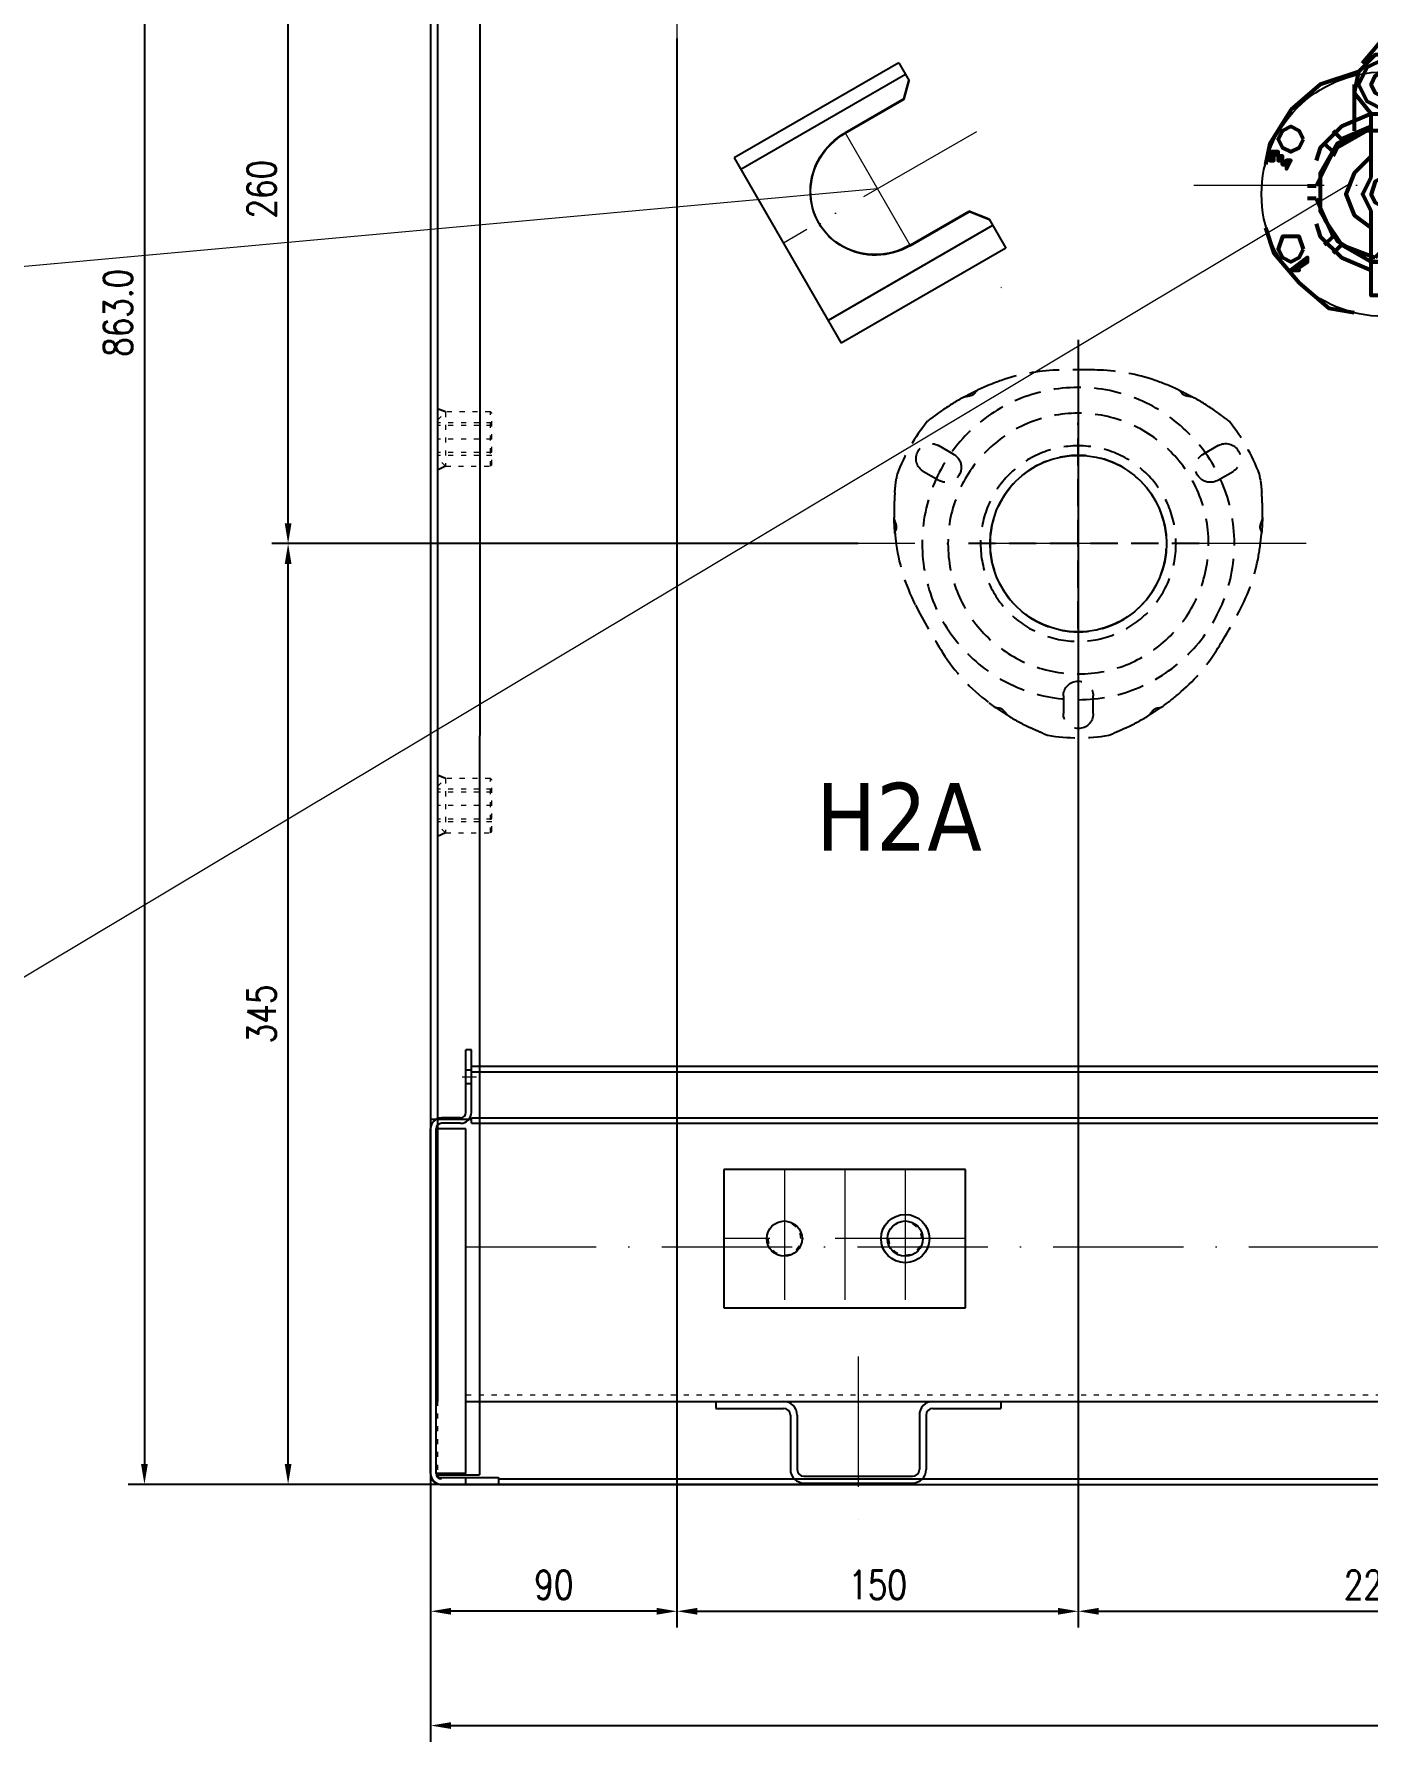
# Model space of a CAD drawing. Header units: millimetres. Extents: x 13152 to 84873, y -6229 to 22177.
# Drawn here: x 29523 to 30015, y 10728 to 11357 of the extents above; entities that cross this region are included whole.
import ezdxf

# ---------------------------------------------------------------- set-up
doc = ezdxf.new("R2010")
doc.units = ezdxf.units.MM
doc.header["$LTSCALE"] = 4
for name, pattern in [('ACAD_ISO03W100', [1.18, 0.47, -0.71]), ('ACAD_ISO10W100', [18, 12, -3, 0, -3]), ('DASHED', [0.75, 0.5, -0.25])]:
    doc.linetypes.add(name, pattern=pattern)
doc.layers.add('4虚线层', color=6, linetype='DASHED')
for name, color, linetype, lineweight in [('标注、文本', 3, 'Continuous', 25), ('粗实线', 4, 'Continuous', 53), ('铁心', 3, 'Continuous', 0)]:
    doc.layers.add(name, color=color, linetype=linetype, lineweight=lineweight)
doc.styles.add('Tahoma$001', font='tahoma.ttf', dxfattribs={"height": 2.159784})
doc.styles.add('TH_GBDIM', font='romans.shx', dxfattribs={"width": 0.8, "bigfont": 'gbcbig.shx'})
doc.dimstyles.new('TH_GBDIM1', dxfattribs={"dimscale": 3, "dimtxt": 3.5, "dimasz": 2.5, "dimexe": 2, "dimexo": 0, "dimgap": 1.5, "dimtad": 1, "dimdec": 1, "dimzin": 0, "dimdsep": 46, "dimtxsty": 'TH_GBDIM', "dimcen": 2.5, "dimclrd": 3, "dimclre": 256, "dimclrt": 2, "dimadec": 0, "dimazin": 0, "dimtfac": 0.714286, "dimtdec": 1, "dimtmove": 0, "dimatfit": 3, "dimfxl": 1, "dimtzin": 0, "dimlwd": -1, "dimlwe": -1, "dimarcsym": 0})

# ---------------------------------------------------------------- blocks, each defined once
blk = doc.blocks.new('*D208')
at = {"layer": 'Defpoints', "color": 0, "transparency": 16777216}
for p in [(29736.94, 11685.67), (29564.02, 10822.67), (29694.44, 10822.67)]:
    blk.add_point(p, dxfattribs=at)
at = {"layer": '标注、文本', "transparency": 16777216}
for p, q in [((29736.94, 11685.67), (29558.02, 11685.67)), ((29694.44, 10822.67), (29558.02, 10822.67))]:
    blk.add_line(p, q, dxfattribs=at)
at = {"layer": '标注、文本', "color": 3, "transparency": 16777216}
blk.add_line((29564.02, 11678.17), (29564.02, 10830.17), dxfattribs=at)
for points in [[(29562.77, 11678.17), (29565.27, 11678.17), (29564.02, 11685.67)], [(29562.77, 10830.17), (29565.27, 10830.17), (29564.02, 10822.67)]]:
    blk.add_solid(points, dxfattribs=at)
at = {"layer": '标注、文本', "color": 2, "transparency": 16777216, "insert": (29554.27, 11254.17), "char_height": 10.5, "attachment_point": 5, "rotation": 90, "style": 'TH_GBDIM'}
blk.add_mtext('863.0', dxfattribs=at)
blk = doc.blocks.new('*D211')
at = {"layer": 'Defpoints', "color": 0, "transparency": 16777216}
for p in [(29669.44, 10826.67), (30659.44, 10826.67), (30659.44, 10733.85)]:
    blk.add_point(p, dxfattribs=at)
at = {"layer": '标注、文本', "transparency": 16777216}
for p, q in [((29669.44, 10826.67), (29669.44, 10727.85)), ((30659.44, 10826.67), (30659.44, 10727.85))]:
    blk.add_line(p, q, dxfattribs=at)
at = {"layer": '标注、文本', "color": 3, "transparency": 16777216}
blk.add_line((29676.94, 10733.85), (30651.94, 10733.85), dxfattribs=at)
for points in [[(29676.94, 10735.1), (29676.94, 10732.6), (29669.44, 10733.85)], [(30651.94, 10735.1), (30651.94, 10732.6), (30659.44, 10733.85)]]:
    blk.add_solid(points, dxfattribs=at)
at = {"layer": '标注、文本', "color": 2, "transparency": 16777216, "insert": (30164.44, 10743.6), "char_height": 10.5, "attachment_point": 5, "style": 'TH_GBDIM'}
blk.add_mtext('990.0', dxfattribs=at)
blk = doc.blocks.new('A$C03F92070')
at = {"layer": '4虚线层', "ltscale": 5}
for p, q in [((67.85, 40.24), (67.85, 116.01)), ((16.36, 107.57), (21.99, 104.32)), ((113.71, 104.32), (119.34, 107.57)), ((16.49, 94.79), (10.86, 98.04)), ((124.84, 98.04), (119.21, 94.79)), ((23.33, 71.49), (112.37, 71.49)), ((62.35, 8.86), (62.35, 15.36)), ((73.35, 15.36), (73.35, 8.86))]:
    blk.add_line(p, q, dxfattribs=at)
for radius in [57.5, 48, 36, 32.5]:
    blk.add_circle((67.85, 71.49), radius, dxfattribs=at)
at = {"layer": '4虚线层', "ltscale": 5, "extrusion": (0, 0, -1)}
for centre, radius, start, end in [((-62.34, 65.41), 70, 71.02185, 87.94531), ((-67.85, -88.03), 223.54, 87.94531, 92.05469), ((-73.35, 65.41), 70, 92.05469, 108.97815), ((-68.85, 46.49), 90, 64.92451, 71.02185), ((-66.85, 46.49), 90, 108.97815, 115.07549), ((-68.85, 46.49), 90, 55.4521, 61.38179), ((-66.85, 46.49), 90, 118.61821, 124.5479), ((-67.85, 71.49), 71.5, 20.96454, 39.03546), ((-68.85, 46.49), 90, 51.08313, 52.23427), ((-66.85, 46.49), 90, 127.76573, 128.91687), ((-67.85, 71.49), 71.5, 140.96454, 159.03546), ((-90, 83.12), 90, 7.76573, 8.91687), ((-45.7, 83.12), 90, 171.08313, 172.23427), ((-90, 83.12), 90, 358.61821, 4.5479), ((-45.7, 83.12), 90, 175.4521, 181.38179), ((-90, 83.12), 90, 349.46719, 355.07549), ((-65.57, 80.82), 70, 186.60228, 207.21776), ((-45.7, 83.12), 90, 184.92451, 186.60228), ((-70.33, 79.46), 70, 331.9245, 349.46719), ((-205.81, 151.73), 223.54, 327.65027, 331.9245), ((70.97, 151.05), 223.54, 207.21776, 212.35682), ((-76.09, 69.57), 70, 310.17076, 327.65027), ((-58.73, 68.87), 70, 212.35682, 233.02623), ((-89, 84.85), 90, 304.92451, 310.17076), ((-46.7, 84.85), 90, 233.02623, 235.07549), ((-89, 84.85), 90, 295.4521, 301.38179), ((-46.7, 84.85), 90, 238.61821, 244.5479), ((-89, 84.85), 90, 291.08313, 292.23427), ((-67.85, 71.49), 71.5, 260.96454, 279.03546), ((-46.7, 84.85), 90, 247.76573, 248.91687)]:
    blk.add_arc(centre, radius, start, end, dxfattribs=at)
at = {"layer": '4虚线层', "ltscale": 5}
for centre, start, end in [((13.61, 102.81), 60, 240), ((122.09, 102.81), 300, 120), ((19.24, 99.56), 240, 60), ((116.46, 99.56), 120, 300), ((67.85, 15.36), 0, 180), ((67.85, 8.86), 180, 0)]:
    blk.add_arc(centre, 5.5, start, end, dxfattribs=at)
for points, knots in [([(30.89, 128.1), (30.89, 128.1), (30.88, 128.1), (30.83, 128.07), (30.76, 128.04), (30.57, 127.95), (30.45, 127.89), (30.18, 127.77), (30.03, 127.69), (29.7, 127.53), (29.52, 127.45), (29.16, 127.27), (28.96, 127.17), (28.58, 126.98), (28.39, 126.89), (27.99, 126.69), (27.8, 126.59), (27.42, 126.39), (27.24, 126.3), (26.87, 126.11), (26.7, 126.02), (26.39, 125.85), (26.24, 125.77), (25.98, 125.63), (25.87, 125.57), (25.69, 125.47), (25.63, 125.44), (25.58, 125.41), (25.57, 125.4), (25.57, 125.4), (25.57, 125.4), (25.57, 125.4)], [0, 0, 0, 0, 0.043819, 0.043819, 0.119878, 0.119878, 0.195937, 0.195937, 0.271996, 0.271996, 0.348055, 0.348055, 0.424114, 0.424114, 0.500173, 0.500173, 0.576231, 0.576231, 0.65229, 0.65229, 0.728349, 0.728349, 0.804408, 0.804408, 0.880467, 0.880467, 0.956526, 0.956526, 0.994556, 0.994556, 1, 1, 1, 1]), ([(30.71, 128.01), (30.65, 127.99), (30.59, 127.94), (30.48, 127.84), (30.42, 127.77), (30.3, 127.62), (30.24, 127.54), (30.11, 127.35), (30.04, 127.25), (29.89, 127.05), (29.81, 126.95), (29.62, 126.74), (29.51, 126.65), (29.29, 126.47), (29.16, 126.4), (28.9, 126.26), (28.77, 126.2), (28.36, 126.06), (28.08, 125.99), (27.53, 125.87), (27.26, 125.83), (26.87, 125.76), (26.75, 125.74), (26.5, 125.7), (26.38, 125.67), (26.05, 125.61), (25.85, 125.56), (25.74, 125.5)], [0, 0, 0, 0, 0.0625, 0.0625, 0.125, 0.125, 0.1875, 0.1875, 0.25, 0.25, 0.3125, 0.3125, 0.375, 0.375, 0.4375, 0.4375, 0.5, 0.5, 0.625, 0.625, 0.75, 0.75, 0.8125, 0.8125, 0.875, 0.875, 1, 1, 1, 1]), ([(110.13, 125.4), (110.13, 125.4), (110.13, 125.4), (110.13, 125.4), (110.12, 125.41), (110.07, 125.44), (110.01, 125.47), (109.83, 125.57), (109.72, 125.63), (109.46, 125.77), (109.31, 125.85), (108.99, 126.02), (108.81, 126.11), (108.45, 126.3), (108.26, 126.4), (107.88, 126.6), (107.68, 126.7), (107.29, 126.9), (107.1, 127), (106.72, 127.18), (106.53, 127.28), (106.16, 127.46), (105.99, 127.54), (105.66, 127.7), (105.51, 127.77), (105.24, 127.9), (105.12, 127.95), (104.94, 128.04), (104.87, 128.07), (104.82, 128.09), (104.81, 128.1), (104.8, 128.1), (104.8, 128.1), (104.8, 128.1)], [0, 0, 0, 0, 0.005743, 0.005743, 0.043766, 0.043766, 0.119813, 0.119813, 0.195859, 0.195859, 0.271906, 0.271906, 0.347952, 0.347952, 0.423999, 0.423999, 0.500046, 0.500046, 0.576092, 0.576092, 0.652139, 0.652139, 0.728185, 0.728185, 0.804232, 0.804232, 0.880279, 0.880279, 0.956325, 0.956325, 0.994349, 0.994349, 1, 1, 1, 1]), ([(109.96, 125.5), (109.9, 125.53), (109.83, 125.55), (109.65, 125.6), (109.54, 125.63), (109.21, 125.7), (108.96, 125.74), (108.44, 125.83), (108.17, 125.87), (107.63, 125.99), (107.34, 126.06), (106.94, 126.2), (106.8, 126.26), (106.54, 126.39), (106.42, 126.47), (106.19, 126.64), (106.08, 126.74), (105.9, 126.94), (105.81, 127.05), (105.66, 127.25), (105.59, 127.35), (105.46, 127.53), (105.39, 127.62), (105.28, 127.77), (105.22, 127.84), (105.11, 127.94), (105.05, 127.99), (104.99, 128.01)], [0, 0, 0, 0, 0.0625, 0.0625, 0.125, 0.125, 0.25, 0.25, 0.375, 0.375, 0.5, 0.5, 0.5625, 0.5625, 0.625, 0.625, 0.6875, 0.6875, 0.75, 0.75, 0.8125, 0.8125, 0.875, 0.875, 0.9375, 0.9375, 1, 1, 1, 1]), ([(17.82, 120.63), (17.81, 120.62), (17.74, 120.57), (17.58, 120.46), (17.28, 120.26), (16.94, 120.02), (16.6, 119.78), (16.29, 119.55), (16.01, 119.35), (15.83, 119.22), (15.74, 119.15)], [0, 0, 0, 0, 0.026865, 0.187364, 0.351072, 0.511786, 0.674931, 0.783277, 0.891149, 1, 1, 1, 1]), ([(119.96, 119.15), (119.92, 119.19), (119.82, 119.25), (119.69, 119.35), (119.55, 119.45), (119.41, 119.55), (119.28, 119.65), (119.06, 119.81), (118.76, 120.02), (118.42, 120.26), (118.12, 120.46), (117.96, 120.57), (117.89, 120.62), (117.88, 120.63)], [0, 0, 0, 0, 0.05466, 0.108896, 0.162888, 0.216817, 0.270864, 0.325211, 0.488741, 0.649833, 0.813717, 0.974388, 1, 1, 1, 1]), ([(13.95, 117.81), (13.92, 117.79), (13.88, 117.76), (13.82, 117.71), (13.77, 117.67), (13.74, 117.65), (13.73, 117.64)], [0, 0, 0, 0, 0.272943, 0.542517, 0.809704, 1, 1, 1, 1]), ([(14.22, 118.02), (14.2, 118), (14.15, 117.96), (14.08, 117.91), (14.01, 117.86), (13.97, 117.82), (13.95, 117.81)], [0, 0, 0, 0, 0.251777, 0.501943, 0.751136, 1, 1, 1, 1]), ([(14.55, 118.27), (14.52, 118.25), (14.46, 118.2), (14.38, 118.14), (14.3, 118.08), (14.25, 118.04), (14.22, 118.02)], [0, 0, 0, 0, 0.251749, 0.501948, 0.751171, 1, 1, 1, 1]), ([(15.74, 119.15), (15.69, 119.12), (15.59, 119.05), (15.45, 118.94), (15.32, 118.84), (15.18, 118.74), (15.05, 118.65), (14.92, 118.55), (14.8, 118.45), (14.67, 118.36), (14.59, 118.3), (14.55, 118.27)], [0, 0, 0, 0, 0.114473, 0.22719, 0.338528, 0.448878, 0.558641, 0.668227, 0.778044, 0.888502, 1, 1, 1, 1]), ([(121.15, 118.27), (121.11, 118.3), (121.03, 118.36), (120.9, 118.45), (120.78, 118.55), (120.65, 118.65), (120.52, 118.74), (120.38, 118.84), (120.25, 118.94), (120.1, 119.05), (120.01, 119.12), (119.96, 119.15)], [0, 0, 0, 0, 0.111498, 0.221956, 0.331773, 0.441359, 0.551122, 0.661472, 0.77281, 0.885527, 1, 1, 1, 1]), ([(121.48, 118.02), (121.45, 118.04), (121.4, 118.08), (121.32, 118.14), (121.23, 118.2), (121.18, 118.25), (121.15, 118.27)], [0, 0, 0, 0, 0.248829, 0.498052, 0.748251, 1, 1, 1, 1]), ([(121.75, 117.81), (121.73, 117.82), (121.69, 117.86), (121.62, 117.91), (121.55, 117.96), (121.5, 118), (121.48, 118.02)], [0, 0, 0, 0, 0.248864, 0.498057, 0.748223, 1, 1, 1, 1]), ([(121.97, 117.64), (121.96, 117.65), (121.93, 117.67), (121.88, 117.71), (121.82, 117.76), (121.78, 117.79), (121.75, 117.81)], [0, 0, 0, 0, 0.190293, 0.457482, 0.727057, 1, 1, 1, 1]), ([(0.74, 94.67), (0.73, 94.63), (0.73, 94.57), (0.71, 94.47), (0.7, 94.36), (0.69, 94.29), (0.69, 94.25)], [0, 0, 0, 0, 0.248829, 0.498052, 0.748251, 1, 1, 1, 1]), ([(0.82, 95.29), (0.82, 95.27), (0.81, 95.24), (0.81, 95.17), (0.8, 95.1), (0.79, 95.04), (0.78, 95.01)], [0, 0, 0, 0, 0.190297, 0.457484, 0.727058, 1, 1, 1, 1]), ([(134.92, 95.01), (134.91, 95.04), (134.9, 95.1), (134.89, 95.17), (134.89, 95.24), (134.88, 95.27), (134.88, 95.29)], [0, 0, 0, 0, 0.272943, 0.542517, 0.809704, 1, 1, 1, 1]), ([(134.96, 94.67), (134.96, 94.7), (134.95, 94.76), (134.94, 94.85), (134.93, 94.93), (134.92, 94.98), (134.92, 95.01)], [0, 0, 0, 0, 0.251777, 0.501943, 0.751136, 1, 1, 1, 1]), ([(135.01, 94.25), (135.01, 94.29), (135, 94.36), (134.99, 94.47), (134.97, 94.57), (134.96, 94.63), (134.96, 94.67)], [0, 0, 0, 0, 0.251749, 0.501948, 0.751171, 1, 1, 1, 1]), ([(0.52, 92.79), (0.51, 92.73), (0.5, 92.62), (0.48, 92.45), (0.46, 92.28), (0.45, 92.11), (0.43, 91.95), (0.4, 91.68), (0.37, 91.32), (0.33, 90.9), (0.3, 90.54), (0.29, 90.34), (0.28, 90.26), (0.28, 90.25)], [0, 0, 0, 0, 0.05466, 0.108897, 0.162889, 0.216817, 0.270864, 0.325211, 0.488741, 0.649833, 0.813717, 0.974388, 1, 1, 1, 1]), ([(0.69, 94.25), (0.68, 94.21), (0.67, 94.11), (0.65, 93.95), (0.63, 93.8), (0.61, 93.64), (0.59, 93.47), (0.57, 93.31), (0.55, 93.14), (0.53, 92.96), (0.52, 92.85), (0.52, 92.79)], [0, 0, 0, 0, 0.111498, 0.221956, 0.331773, 0.441359, 0.551122, 0.661472, 0.77281, 0.885527, 1, 1, 1, 1]), ([(135.18, 92.79), (135.18, 92.85), (135.16, 92.96), (135.15, 93.14), (135.13, 93.31), (135.11, 93.47), (135.09, 93.64), (135.07, 93.8), (135.05, 93.95), (135.03, 94.11), (135.02, 94.21), (135.01, 94.25)], [0, 0, 0, 0, 0.114473, 0.22719, 0.338528, 0.448878, 0.558641, 0.668227, 0.778044, 0.888502, 1, 1, 1, 1]), ([(135.42, 90.25), (135.42, 90.26), (135.41, 90.34), (135.4, 90.54), (135.37, 90.9), (135.33, 91.31), (135.29, 91.73), (135.25, 92.11), (135.22, 92.45), (135.2, 92.67), (135.18, 92.79)], [0, 0, 0, 0, 0.026865, 0.187364, 0.351073, 0.511786, 0.674931, 0.783277, 0.891149, 1, 1, 1, 1]), ([(0.02, 81.15), (0.02, 81.15), (0.02, 81.15), (0.02, 81.15), (0.02, 81.14), (0.02, 81.08), (0.02, 81.01), (0.02, 80.81), (0.03, 80.68), (0.04, 80.38), (0.04, 80.21), (0.05, 79.85), (0.06, 79.65), (0.08, 79.24), (0.09, 79.03), (0.11, 78.6), (0.12, 78.38), (0.14, 77.94), (0.16, 77.72), (0.18, 77.3), (0.2, 77.09), (0.23, 76.68), (0.24, 76.49), (0.27, 76.13), (0.28, 75.96), (0.3, 75.67), (0.32, 75.54), (0.33, 75.33), (0.34, 75.26), (0.34, 75.2), (0.35, 75.19), (0.35, 75.19), (0.35, 75.19), (0.35, 75.19)], [0, 0, 0, 0, 0.005743, 0.005743, 0.043766, 0.043766, 0.119813, 0.119813, 0.195859, 0.195859, 0.271906, 0.271906, 0.347952, 0.347952, 0.423999, 0.423999, 0.500046, 0.500046, 0.576092, 0.576092, 0.652139, 0.652139, 0.728185, 0.728185, 0.804232, 0.804232, 0.880279, 0.880279, 0.956325, 0.956325, 0.994349, 0.994349, 1, 1, 1, 1]), ([(0.02, 80.95), (0.02, 80.89), (0.04, 80.81), (0.08, 80.63), (0.12, 80.53), (0.22, 80.21), (0.31, 79.97), (0.5, 79.47), (0.59, 79.22), (0.76, 78.69), (0.85, 78.41), (0.92, 77.98), (0.94, 77.84), (0.96, 77.55), (0.95, 77.4), (0.91, 77.12), (0.88, 76.97), (0.8, 76.71), (0.75, 76.59), (0.65, 76.35), (0.6, 76.24), (0.51, 76.03), (0.47, 75.94), (0.39, 75.76), (0.37, 75.68), (0.33, 75.53), (0.32, 75.46), (0.33, 75.4)], [0, 0, 0, 0, 0.0625, 0.0625, 0.125, 0.125, 0.25, 0.25, 0.375, 0.375, 0.5, 0.5, 0.5625, 0.5625, 0.625, 0.625, 0.6875, 0.6875, 0.75, 0.75, 0.8125, 0.8125, 0.875, 0.875, 0.9375, 0.9375, 1, 1, 1, 1]), ([(135.37, 75.4), (135.38, 75.46), (135.37, 75.53), (135.33, 75.68), (135.31, 75.76), (135.23, 75.94), (135.19, 76.03), (135.1, 76.24), (135.04, 76.35), (134.95, 76.58), (134.9, 76.71), (134.82, 76.97), (134.79, 77.11), (134.75, 77.4), (134.74, 77.54), (134.76, 77.83), (134.78, 77.98), (134.85, 78.4), (134.93, 78.68), (135.11, 79.21), (135.2, 79.47), (135.34, 79.84), (135.38, 79.96), (135.47, 80.2), (135.51, 80.31), (135.62, 80.63), (135.68, 80.83), (135.68, 80.95)], [0, 0, 0, 0, 0.0625, 0.0625, 0.125, 0.125, 0.1875, 0.1875, 0.25, 0.25, 0.3125, 0.3125, 0.375, 0.375, 0.4375, 0.4375, 0.5, 0.5, 0.625, 0.625, 0.75, 0.75, 0.8125, 0.8125, 0.875, 0.875, 1, 1, 1, 1]), ([(135.35, 75.19), (135.35, 75.19), (135.35, 75.2), (135.36, 75.26), (135.37, 75.34), (135.38, 75.54), (135.4, 75.67), (135.42, 75.97), (135.43, 76.14), (135.46, 76.51), (135.48, 76.7), (135.5, 77.11), (135.52, 77.32), (135.54, 77.75), (135.56, 77.97), (135.58, 78.41), (135.59, 78.62), (135.61, 79.05), (135.62, 79.26), (135.64, 79.67), (135.65, 79.86), (135.66, 80.22), (135.66, 80.39), (135.67, 80.68), (135.67, 80.81), (135.68, 81.01), (135.68, 81.08), (135.68, 81.14), (135.68, 81.15), (135.68, 81.15), (135.68, 81.15), (135.68, 81.15)], [0, 0, 0, 0, 0.043819, 0.043819, 0.119878, 0.119878, 0.195937, 0.195937, 0.271996, 0.271996, 0.348055, 0.348055, 0.424114, 0.424114, 0.500173, 0.500173, 0.576232, 0.576232, 0.65229, 0.65229, 0.728349, 0.728349, 0.804408, 0.804408, 0.880467, 0.880467, 0.956526, 0.956526, 0.994556, 0.994556, 1, 1, 1, 1]), ([(37.3, 11.18), (37.3, 11.18), (37.31, 11.17), (37.36, 11.14), (37.42, 11.09), (37.59, 10.98), (37.7, 10.9), (37.95, 10.73), (38.09, 10.63), (38.39, 10.43), (38.55, 10.32), (38.89, 10.09), (39.07, 9.97), (39.42, 9.73), (39.61, 9.61), (39.98, 9.37), (40.16, 9.26), (40.51, 9.03), (40.69, 8.91), (41.04, 8.69), (41.2, 8.59), (41.51, 8.4), (41.65, 8.31), (41.9, 8.16), (42.01, 8.09), (42.18, 7.99), (42.24, 7.95), (42.29, 7.92), (42.3, 7.91), (42.3, 7.91), (42.3, 7.91), (42.3, 7.91)], [0, 0, 0, 0, 0.043819, 0.043819, 0.119878, 0.119878, 0.195937, 0.195937, 0.271996, 0.271996, 0.348055, 0.348055, 0.424114, 0.424114, 0.500173, 0.500173, 0.576231, 0.576231, 0.65229, 0.65229, 0.728349, 0.728349, 0.804408, 0.804408, 0.880467, 0.880467, 0.956526, 0.956526, 0.994556, 0.994556, 1, 1, 1, 1]), ([(37.47, 11.06), (37.52, 11.02), (37.59, 11), (37.73, 10.95), (37.82, 10.93), (38.01, 10.91), (38.11, 10.9), (38.34, 10.88), (38.46, 10.87), (38.71, 10.83), (38.85, 10.81), (39.11, 10.75), (39.25, 10.71), (39.52, 10.6), (39.64, 10.53), (39.89, 10.37), (40.01, 10.29), (40.34, 10.01), (40.54, 9.8), (40.91, 9.38), (41.09, 9.17), (41.34, 8.87), (41.42, 8.77), (41.58, 8.58), (41.66, 8.48), (41.88, 8.23), (42.02, 8.08), (42.13, 8.02)], [0, 0, 0, 0, 0.0625, 0.0625, 0.125, 0.125, 0.1875, 0.1875, 0.25, 0.25, 0.3125, 0.3125, 0.375, 0.375, 0.4375, 0.4375, 0.5, 0.5, 0.625, 0.625, 0.75, 0.75, 0.8125, 0.8125, 0.875, 0.875, 1, 1, 1, 1]), ([(93.4, 7.91), (93.4, 7.91), (93.4, 7.91), (93.4, 7.91), (93.41, 7.92), (93.46, 7.95), (93.52, 7.99), (93.69, 8.09), (93.8, 8.16), (94.06, 8.32), (94.2, 8.4), (94.51, 8.6), (94.68, 8.7), (95.02, 8.92), (95.2, 9.04), (95.56, 9.27), (95.75, 9.39), (96.12, 9.63), (96.3, 9.75), (96.65, 9.98), (96.83, 10.1), (97.16, 10.33), (97.32, 10.43), (97.62, 10.64), (97.76, 10.73), (98.01, 10.9), (98.11, 10.98), (98.28, 11.1), (98.34, 11.14), (98.39, 11.17), (98.4, 11.18), (98.4, 11.18), (98.4, 11.18), (98.4, 11.18)], [0, 0, 0, 0, 0.005743, 0.005743, 0.043766, 0.043766, 0.119813, 0.119813, 0.195859, 0.195859, 0.271906, 0.271906, 0.347952, 0.347952, 0.423999, 0.423999, 0.500046, 0.500046, 0.576092, 0.576092, 0.652139, 0.652139, 0.728185, 0.728185, 0.804232, 0.804232, 0.880279, 0.880279, 0.956325, 0.956325, 0.994349, 0.994349, 1, 1, 1, 1]), ([(93.57, 8.02), (93.62, 8.05), (93.68, 8.1), (93.82, 8.23), (93.89, 8.31), (94.11, 8.56), (94.27, 8.76), (94.61, 9.17), (94.79, 9.38), (95.16, 9.79), (95.36, 10), (95.69, 10.28), (95.8, 10.37), (96.05, 10.53), (96.18, 10.6), (96.44, 10.71), (96.58, 10.75), (96.85, 10.81), (96.98, 10.83), (97.24, 10.87), (97.36, 10.88), (97.58, 10.9), (97.69, 10.91), (97.88, 10.93), (97.96, 10.95), (98.11, 11), (98.18, 11.02), (98.23, 11.06)], [0, 0, 0, 0, 0.0625, 0.0625, 0.125, 0.125, 0.25, 0.25, 0.375, 0.375, 0.5, 0.5, 0.5625, 0.5625, 0.625, 0.625, 0.6875, 0.6875, 0.75, 0.75, 0.8125, 0.8125, 0.875, 0.875, 0.9375, 0.9375, 1, 1, 1, 1]), ([(50.31, 3.59), (50.32, 3.59), (50.4, 3.55), (50.57, 3.46), (50.9, 3.31), (51.28, 3.14), (51.66, 2.96), (52.01, 2.8), (52.32, 2.67), (52.52, 2.57), (52.63, 2.53)], [0, 0, 0, 0, 0.026866, 0.187364, 0.351073, 0.511786, 0.674931, 0.783277, 0.891149, 1, 1, 1, 1]), ([(52.63, 2.53), (52.68, 2.5), (52.79, 2.46), (52.95, 2.39), (53.11, 2.32), (53.26, 2.25), (53.41, 2.19), (53.56, 2.12), (53.7, 2.06), (53.85, 2), (53.94, 1.96), (53.98, 1.94)], [0, 0, 0, 0, 0.114473, 0.22719, 0.338528, 0.448878, 0.558641, 0.668227, 0.778044, 0.888502, 1, 1, 1, 1]), ([(53.98, 1.94), (54.02, 1.93), (54.09, 1.9), (54.18, 1.86), (54.28, 1.82), (54.34, 1.79), (54.37, 1.78)], [0, 0, 0, 0, 0.251749, 0.501948, 0.751171, 1, 1, 1, 1]), ([(54.37, 1.78), (54.4, 1.77), (54.45, 1.74), (54.54, 1.71), (54.61, 1.68), (54.66, 1.66), (54.69, 1.65)], [0, 0, 0, 0, 0.251777, 0.501943, 0.751136, 1, 1, 1, 1]), ([(54.69, 1.65), (54.71, 1.64), (54.77, 1.61), (54.84, 1.58), (54.9, 1.56), (54.93, 1.55), (54.94, 1.54)], [0, 0, 0, 0, 0.272943, 0.542518, 0.809705, 1, 1, 1, 1]), ([(80.76, 1.54), (80.77, 1.55), (80.8, 1.56), (80.86, 1.58), (80.93, 1.61), (80.99, 1.64), (81.01, 1.65)], [0, 0, 0, 0, 0.190295, 0.457482, 0.727057, 1, 1, 1, 1]), ([(81.01, 1.65), (81.04, 1.66), (81.08, 1.68), (81.16, 1.71), (81.25, 1.74), (81.3, 1.77), (81.33, 1.78)], [0, 0, 0, 0, 0.248864, 0.498057, 0.748223, 1, 1, 1, 1]), ([(81.33, 1.78), (81.36, 1.79), (81.42, 1.82), (81.52, 1.86), (81.61, 1.9), (81.68, 1.93), (81.72, 1.94)], [0, 0, 0, 0, 0.248829, 0.498052, 0.748251, 1, 1, 1, 1]), ([(81.72, 1.94), (81.76, 1.96), (81.85, 2), (82, 2.06), (82.14, 2.12), (82.29, 2.19), (82.44, 2.25), (82.59, 2.32), (82.75, 2.39), (82.91, 2.46), (83.02, 2.5), (83.07, 2.53)], [0, 0, 0, 0, 0.111498, 0.221956, 0.331773, 0.441359, 0.551122, 0.661472, 0.77281, 0.885527, 1, 1, 1, 1]), ([(83.07, 2.53), (83.12, 2.55), (83.23, 2.6), (83.38, 2.67), (83.54, 2.73), (83.69, 2.8), (83.84, 2.87), (84.09, 2.98), (84.42, 3.14), (84.8, 3.31), (85.13, 3.46), (85.3, 3.55), (85.38, 3.58), (85.39, 3.59)], [0, 0, 0, 0, 0.05466, 0.108897, 0.162889, 0.216817, 0.270864, 0.325211, 0.488741, 0.649834, 0.813718, 0.974389, 1, 1, 1, 1])]:
    blk.add_open_spline(points, degree=3, knots=knots, dxfattribs=at)
blk.add_open_spline([(0.82, 95.28), (0.81, 95.2), (0.82, 95.09), (0.84, 94.95)], degree=3, dxfattribs=at)
blk = doc.blocks.new('A$C0AD52951')
at = {"layer": '粗实线'}
h = blk.add_hatch(color=256, dxfattribs=at)
h.dxf.hatch_style = 2
h.paths.add_polyline_path([(2.19, 41.7), (1.1, 41.7), (2.19, 41.7), (3.29, 40.6), (3.29, 39.5), (4.39, 39.5), (4.39, 38.4), (5.49, 38.4), (5.49, 37.31), (6.58, 39.5), (5.49, 39.5), (4.39, 38.4), (4.39, 39.5), (4.39, 40.6), (3.29, 40.6), (3.29, 41.7)])
h = blk.add_hatch(color=256, dxfattribs=at)
h.dxf.hatch_style = 2
h.paths.add_polyline_path([(1.1, 41.7), (1.1, 40.6), (1.1, 39.5), (2.19, 39.5), (2.19, 40.6), (1.1, 40.6), (1.1, 41.7), (2.19, 41.7)])
h = blk.add_hatch(color=256, dxfattribs=at)
h.dxf.hatch_style = 2
h.paths.add_polyline_path([(6.58, 10.97), (7.68, 10.97), (10.97, 13.17), (10.97, 14.26)])
for points in [[(25.24, 64.74), (30.72, 71.32), (37.31, 64.74)], [(35.11, 51.57), (39.5, 57.06), (38.4, 62.54), (34.02, 66.93), (28.53, 66.93), (24.14, 62.54), (23.04, 57.06), (27.43, 51.57)], [(24.14, 62.54), (14.26, 59.25), (6.58, 52.67), (1.1, 43.89), (0, 38.4)], [(62.54, 38.4), (61.45, 43.89), (55.96, 52.67), (48.28, 59.25), (38.4, 62.54)], [(23.04, 59.25), (23.04, 47.18)], [(39.5, 59.25), (39.5, 47.18)], [(27.43, 51.57), (19.75, 48.28), (14.26, 42.79), (13.17, 39.5)], [(27.43, 35.11), (27.43, 51.57), (35.11, 51.57), (35.11, 35.11)], [(49.38, 39.5), (48.28, 42.79), (42.79, 48.28), (35.11, 51.57)], [(54.86, 50.47), (50.47, 47.18)], [(54.86, 50.47), (51.57, 50.47), (52.67, 48.28)], [(27.43, 48.28), (18.65, 43.89), (14.26, 36.21), (14.26, 26.33), (18.65, 18.65), (27.43, 13.17), (35.11, 13.17), (35.11, 4.39), (27.43, 4.39), (27.43, 13.17)], [(44.99, 40.6), (43.89, 42.79), (36.21, 47.18), (26.33, 47.18), (18.65, 42.79), (17.56, 40.6)], [(35.11, 13.17), (43.89, 18.65), (48.28, 26.33), (48.28, 36.21), (43.89, 43.89), (35.11, 48.28)], [(27.43, 40.6), (23.04, 36.21), (20.85, 30.72), (23.04, 25.24), (27.43, 21.95)], [(35.11, 21.95), (39.5, 25.24), (41.7, 30.72), (39.5, 36.21), (35.11, 40.6)], [(27.43, 35.11), (25.24, 30.72), (27.43, 26.33)], [(35.11, 26.33), (37.31, 30.72), (35.11, 35.11)], [(13.17, 23.04), (14.26, 19.75), (19.75, 14.26), (27.43, 10.97)], [(15.36, 24.14), (19.75, 17.56), (28.53, 14.26)], [(35.11, 26.33), (35.11, 13.17), (27.43, 13.17), (27.43, 26.33)], [(34.02, 14.26), (42.79, 17.56), (47.18, 24.14)], [(35.11, 10.97), (42.79, 14.26), (48.28, 19.75), (49.38, 23.04)], [(60.35, 19.75), (60.35, 20.85), (59.25, 23.04), (59.25, 21.95), (59.25, 20.85), (58.16, 20.85), (57.06, 20.85), (55.96, 20.85), (55.96, 21.95), (55.96, 23.04), (55.96, 24.14), (57.06, 24.14)], [(0, 21.95), (2.19, 15.36), (8.78, 7.68), (16.46, 1.1), (23.04, 0)], [(39.5, 0), (46.09, 1.1), (53.77, 7.68), (60.35, 15.36), (62.54, 21.95)], [(34.02, 14.26), (32.92, 15.36), (30.72, 16.46), (29.63, 15.36), (28.53, 14.26)], [(34.02, 14.26), (32.92, 15.36), (30.72, 16.46), (29.63, 15.36), (28.53, 14.26)]]:
    blk.add_lwpolyline(points, dxfattribs=at)
for points in [[(37.31, 59.25), (36.21, 63.64), (30.72, 65.84), (26.33, 63.64), (24.14, 59.25), (26.33, 54.86), (30.72, 52.67), (36.21, 54.86)], [(34.02, 59.25), (34.02, 61.45), (30.72, 62.54), (28.53, 61.45), (27.43, 59.25), (28.53, 57.06), (30.72, 55.96), (34.02, 57.06)], [(9.88, 44.99), (8.78, 47.18), (6.58, 48.28), (4.39, 47.18), (3.29, 44.99), (4.39, 42.79), (6.58, 41.7), (8.78, 42.79)], [(59.25, 44.99), (58.16, 47.18), (55.96, 48.28), (53.77, 47.18), (52.67, 44.99), (53.77, 42.79), (55.96, 41.7), (58.16, 42.79)], [(2.19, 41.7), (1.1, 41.7), (2.19, 41.7), (3.29, 40.6), (3.29, 39.5), (4.39, 39.5), (4.39, 38.4), (5.49, 38.4), (5.49, 37.31), (6.58, 39.5), (5.49, 39.5), (4.39, 38.4), (4.39, 39.5), (4.39, 40.6), (3.29, 40.6), (3.29, 41.7)], [(1.1, 41.7), (1.1, 40.6), (1.1, 39.5), (2.19, 39.5), (2.19, 40.6), (1.1, 40.6), (1.1, 41.7), (2.19, 41.7)], [(35.11, 30.72), (34.02, 34.02), (30.72, 35.11), (28.53, 34.02), (27.43, 30.72), (28.53, 28.53), (30.72, 27.43), (34.02, 28.53)], [(9.88, 16.46), (8.78, 19.75), (6.58, 19.75), (4.39, 19.75), (3.29, 16.46), (4.39, 14.26), (6.58, 13.17), (8.78, 14.26)], [(59.25, 16.46), (58.16, 19.75), (55.96, 19.75), (53.77, 19.75), (52.67, 16.46), (53.77, 14.26), (55.96, 13.17), (58.16, 14.26)], [(6.58, 10.97), (7.68, 10.97), (10.97, 13.17), (10.97, 14.26)], [(7.68, 10.97), (8.78, 10.97)]]:
    blk.add_lwpolyline(points, close=True, dxfattribs=at)
for points in [[(17.56, 47.18), (17.56, 47.18), (19.75, 44.99), (19.75, 44.99)], [(27.43, 48.28), (27.43, 48.28), (19.75, 44.99), (19.75, 44.99)], [(42.79, 44.99), (42.79, 44.99), (35.11, 48.28), (35.11, 48.28)], [(42.79, 44.99), (42.79, 44.99), (43.89, 47.18), (43.89, 47.18)], [(17.56, 41.7), (17.56, 41.7), (13.17, 32.92), (13.17, 32.92)], [(17.56, 41.7), (17.56, 41.7), (15.36, 43.89), (15.36, 43.89)], [(47.18, 43.89), (47.18, 43.89), (44.99, 41.7), (44.99, 41.7)], [(49.38, 32.92), (49.38, 32.92), (44.99, 41.7), (44.99, 41.7)], [(10.97, 32.92), (10.97, 32.92), (13.17, 32.92), (13.17, 32.92)], [(49.38, 32.92), (49.38, 32.92), (51.57, 32.92), (51.57, 32.92)], [(13.17, 29.63), (13.17, 29.63), (10.97, 29.63), (10.97, 29.63)], [(13.17, 29.63), (13.17, 29.63), (17.56, 19.75), (17.56, 19.75)], [(44.99, 19.75), (44.99, 19.75), (49.38, 29.63), (49.38, 29.63)], [(51.57, 29.63), (51.57, 29.63), (49.38, 29.63), (49.38, 29.63)], [(15.36, 17.56), (15.36, 17.56), (17.56, 19.75), (17.56, 19.75)], [(44.99, 19.75), (44.99, 19.75), (47.18, 17.56), (47.18, 17.56)], [(19.75, 17.56), (19.75, 17.56), (17.56, 15.36), (17.56, 15.36)], [(19.75, 17.56), (19.75, 17.56), (27.43, 13.17), (27.43, 13.17)], [(35.11, 13.17), (35.11, 13.17), (42.79, 17.56), (42.79, 17.56)], [(43.89, 15.36), (43.89, 15.36), (42.79, 17.56), (42.79, 17.56)]]:
    blk.add_open_spline(points, degree=3, dxfattribs=at)
blk = doc.blocks.new('A$C104F2B00')
at = {"layer": '标注、文本'}
blk.add_circle((45, 45), 45, dxfattribs=at)
at = {"layer": '标注、文本', "xscale": 1.4175, "yscale": 1.4175, "zscale": 1.4175}
blk.add_blockref('A$C0AD52951', (1.45, 1.45), dxfattribs=at)
at = {"layer": '标注、文本', "style": 'Tahoma$001'}
blk.add_text('TC', height=25, dxfattribs=at).set_placement((25.65, 112.51))
blk = doc.blocks.new('*D300')
at = {"layer": 'Defpoints', "color": 0, "transparency": 16777216}
for p in [(29760.17, 11355.16), (29669.44, 10826.67), (29669.44, 10775.93)]:
    blk.add_point(p, dxfattribs=at)
at = {"layer": '标注、文本', "transparency": 16777216}
for p, q in [((29760.17, 11355.16), (29760.17, 10769.93)), ((29669.44, 10826.67), (29669.44, 10769.93))]:
    blk.add_line(p, q, dxfattribs=at)
at = {"layer": '标注、文本', "color": 3, "transparency": 16777216}
blk.add_line((29752.67, 10775.93), (29676.94, 10775.93), dxfattribs=at)
for points in [[(29676.94, 10777.18), (29676.94, 10774.68), (29669.44, 10775.93)], [(29752.67, 10777.18), (29752.67, 10774.68), (29760.17, 10775.93)]]:
    blk.add_solid(points, dxfattribs=at)
at = {"layer": '标注、文本', "color": 2, "transparency": 16777216, "insert": (29714.8, 10785.68), "char_height": 10.5, "attachment_point": 5, "style": 'TH_GBDIM'}
blk.add_mtext('90', dxfattribs=at)
blk = doc.blocks.new('*D301')
at = {"layer": 'Defpoints', "color": 0, "transparency": 16777216}
for p in [(29760.17, 11355.16), (29907.98, 11244.23), (29907.98, 10775.93)]:
    blk.add_point(p, dxfattribs=at)
at = {"layer": '标注、文本', "transparency": 16777216}
for p, q in [((29760.17, 11355.16), (29760.17, 10769.93)), ((29907.98, 11244.23), (29907.98, 10769.93))]:
    blk.add_line(p, q, dxfattribs=at)
at = {"layer": '标注、文本', "color": 3, "transparency": 16777216}
blk.add_line((29767.67, 10775.93), (29900.48, 10775.93), dxfattribs=at)
for points in [[(29767.67, 10777.18), (29767.67, 10774.68), (29760.17, 10775.93)], [(29900.48, 10777.18), (29900.48, 10774.68), (29907.98, 10775.93)]]:
    blk.add_solid(points, dxfattribs=at)
at = {"layer": '标注、文本', "color": 2, "transparency": 16777216, "insert": (29834.07, 10785.68), "char_height": 10.5, "attachment_point": 5, "style": 'TH_GBDIM'}
blk.add_mtext('150', dxfattribs=at)
blk = doc.blocks.new('*D302')
at = {"layer": 'Defpoints', "color": 0, "transparency": 16777216}
for p in [(30135.98, 11097.67), (29907.98, 11094.1), (30135.98, 10775.93)]:
    blk.add_point(p, dxfattribs=at)
at = {"layer": '标注、文本', "transparency": 16777216}
for p, q in [((30135.98, 11097.67), (30135.98, 10769.93)), ((29907.98, 11094.1), (29907.98, 10769.93))]:
    blk.add_line(p, q, dxfattribs=at)
at = {"layer": '标注、文本', "color": 3, "transparency": 16777216}
blk.add_line((29915.48, 10775.93), (30128.48, 10775.93), dxfattribs=at)
for points in [[(29915.48, 10777.18), (29915.48, 10774.68), (29907.98, 10775.93)], [(30128.48, 10777.18), (30128.48, 10774.68), (30135.98, 10775.93)]]:
    blk.add_solid(points, dxfattribs=at)
at = {"layer": '标注、文本', "color": 2, "transparency": 16777216, "insert": (30021.98, 10785.68), "char_height": 10.5, "attachment_point": 5, "style": 'TH_GBDIM'}
blk.add_mtext('228.0', dxfattribs=at)
blk = doc.blocks.new('*D304')
at = {"layer": 'Defpoints', "color": 0, "transparency": 16777216}
for p in [(29616.94, 11169.17), (29826.94, 11169.17), (29826.94, 10822.67)]:
    blk.add_point(p, dxfattribs=at)
at = {"layer": '标注、文本', "transparency": 16777216}
for p, q in [((29826.94, 11169.17), (29610.94, 11169.17)), ((29826.94, 10822.67), (29610.94, 10822.67))]:
    blk.add_line(p, q, dxfattribs=at)
at = {"layer": '标注、文本', "color": 3, "transparency": 16777216}
blk.add_line((29616.94, 10830.17), (29616.94, 11161.67), dxfattribs=at)
for points in [[(29615.69, 11161.67), (29618.19, 11161.67), (29616.94, 11169.17)], [(29615.69, 10830.17), (29618.19, 10830.17), (29616.94, 10822.67)]]:
    blk.add_solid(points, dxfattribs=at)
at = {"layer": '标注、文本', "color": 2, "transparency": 16777216, "insert": (29607.19, 10995.92), "char_height": 10.5, "attachment_point": 5, "rotation": 90, "style": 'TH_GBDIM'}
blk.add_mtext('345', dxfattribs=at)
blk = doc.blocks.new('*D305')
at = {"layer": 'Defpoints', "color": 0, "transparency": 16777216}
for p in [(29616.94, 11430.23), (29826.94, 11430.23), (29826.94, 11169.17)]:
    blk.add_point(p, dxfattribs=at)
at = {"layer": '标注、文本', "transparency": 16777216}
for p, q in [((29826.94, 11430.23), (29610.94, 11430.23)), ((29826.94, 11169.17), (29610.94, 11169.17))]:
    blk.add_line(p, q, dxfattribs=at)
at = {"layer": '标注、文本', "color": 3, "transparency": 16777216}
blk.add_line((29616.94, 11176.67), (29616.94, 11422.73), dxfattribs=at)
for points in [[(29615.69, 11422.73), (29618.19, 11422.73), (29616.94, 11430.23)], [(29615.69, 11176.67), (29618.19, 11176.67), (29616.94, 11169.17)]]:
    blk.add_solid(points, dxfattribs=at)
at = {"layer": '标注、文本', "color": 2, "transparency": 16777216, "insert": (29607.19, 11299.7), "char_height": 10.5, "attachment_point": 5, "rotation": 90, "style": 'TH_GBDIM'}
blk.add_mtext('260', dxfattribs=at)

msp = doc.modelspace()

# ---------------------------------------------------------------- linework, layer by layer
at = {"layer": '标注、文本'}
for p, q in [((29669.44, 11618.17), (29669.44, 10826.17)), ((29671.94, 11618.17), (29671.94, 10853.17)), ((29687.63, 11622.02), (29687.44, 10826.17)), ((29841.87, 11346.19), (29781.25, 11311.19)), ((29844.34, 11341.91), (29783.72, 11306.91)), ((29841.87, 11346.19), (29845.68, 11339.58)), ((29843.71, 11333), (29845.57, 11339.77)), ((29843.82, 11332.81), (29845.68, 11339.58)), ((29843.71, 11333), (29822.06, 11320.5)), ((29822.17, 11320.31), (29843.82, 11332.81)), ((29781.25, 11311.19), (29820.63, 11242.97)), ((29845.97, 11279.08), (29867.62, 11291.58)), ((29846.08, 11278.89), (29867.73, 11291.39)), ((29875.1, 11288.64), (29867.62, 11291.58)), ((29875.21, 11288.45), (29867.73, 11291.39)), ((29812.78, 11287.03), (29812.89, 11286.84)), ((29876.44, 11286.31), (29815.82, 11251.31)), ((29875.1, 11288.64), (29881.26, 11277.97)), ((29881.26, 11277.97), (29820.63, 11242.97)), ((29879.61, 11263.44), (29879.46, 11263.35)), ((29674.94, 11217.67), (29671.94, 11218.85)), ((29674.94, 11197.67), (29671.94, 11196.27)), ((29674.94, 11082.67), (29671.94, 11083.85)), ((29674.94, 11062.67), (29671.94, 11061.27)), ((29684.44, 10982.67), (29682.44, 10982.67)), ((29682.44, 10959.67), (29682.44, 10982.67)), ((29684.44, 10959.67), (29684.44, 10982.67)), ((29684.44, 10976.67), (30644.44, 10976.67)), ((29684.44, 10975.17), (29682.44, 10975.17)), ((29684.44, 10970.17), (29682.44, 10970.17)), ((29684.44, 10974.67), (30644.44, 10974.67)), ((29669.44, 10957.16), (29684.44, 10957.16)), ((29680.44, 10957.67), (29673.44, 10957.67)), ((29684.44, 10957.67), (30649.44, 10957.67)), ((29684.44, 10957.67), (30644.44, 10957.67)), ((29684.44, 10955.67), (29684.44, 10957.67)), ((29699.48, 10957.67), (29701.48, 10957.67)), ((29669.44, 10826.67), (29669.44, 10953.67)), ((29671.44, 10826.67), (29671.44, 10953.67)), ((29682.44, 10953.67), (29671.44, 10953.67)), ((29680.44, 10955.67), (29673.44, 10955.67)), ((29682.44, 10826.67), (29682.44, 10953.67)), ((29684.44, 10955.67), (30644.44, 10955.67)), ((29866.48, 10938.68), (29777.48, 10938.68)), ((29777.48, 10938.68), (29777.48, 10887.68)), ((29866.48, 10887.68), (29866.48, 10938.68)), ((29777.48, 10887.68), (29866.48, 10887.68)), ((29682.44, 10853.17), (30656.94, 10853.17)), ((29774.44, 10853.17), (29799.44, 10853.17)), ((29774.44, 10853.17), (29774.44, 10850.67)), ((29774.44, 10850.67), (29799.44, 10850.67)), ((29854.44, 10853.17), (29879.44, 10853.17)), ((29854.44, 10850.67), (29879.44, 10850.67)), ((29879.44, 10853.17), (29879.44, 10850.67)), ((29801.94, 10848.17), (29801.94, 10828.17)), ((29804.44, 10848.17), (29804.44, 10828.17)), ((29849.44, 10848.17), (29849.44, 10828.17)), ((29851.94, 10848.17), (29851.94, 10828.17)), ((29682.44, 10826.67), (29671.44, 10826.67)), ((29671.94, 10826.17), (29687.44, 10826.17)), ((29672.94, 10825.17), (29694.44, 10825.17)), ((29682.44, 10822.67), (29682.44, 10824.67)), ((29694.44, 10825.17), (29694.44, 10822.67)), ((29694.44, 10824.67), (30655.44, 10824.67)), ((29806.94, 10825.67), (29846.94, 10825.67)), ((29672.94, 10822.67), (29694.44, 10822.67)), ((29694.44, 10822.67), (30634.44, 10822.67)), ((29694.44, 10822.67), (30655.44, 10822.67)), ((29806.94, 10823.17), (29846.94, 10823.17))]:
    msp.add_line(p, q, dxfattribs=at)
at = {"layer": '标注、文本', "color": 2, "linetype": 'ACAD_ISO03W100', "lineweight": 18}
for p, q in [((29671.94, 11618.17), (29671.94, 10826.17)), ((29671.94, 11214.67), (29674.94, 11217.67)), ((29671.94, 11214.67), (29671.94, 11200.67)), ((29691.44, 11217.67), (29674.94, 11217.67)), ((29674.94, 11217.67), (29674.94, 11197.67)), ((29691.94, 11217.17), (29691.44, 11217.67)), ((29691.44, 11197.67), (29691.44, 11217.67)), ((29691.94, 11198.17), (29691.94, 11217.17)), ((29691.94, 11213.67), (29671.94, 11213.67)), ((29691.94, 11212.67), (29671.94, 11212.67)), ((29691.94, 11207.67), (29671.94, 11207.67)), ((29691.94, 11202.67), (29671.94, 11202.67)), ((29691.94, 11201.67), (29671.94, 11201.67)), ((29674.94, 11197.67), (29671.94, 11200.67)), ((29674.94, 11197.67), (29691.44, 11197.67)), ((29691.44, 11197.67), (29691.94, 11198.17)), ((29671.94, 11079.67), (29674.94, 11082.67)), ((29691.44, 11082.67), (29674.94, 11082.67)), ((29674.94, 11082.67), (29674.94, 11062.67)), ((29691.94, 11082.17), (29691.44, 11082.67)), ((29691.44, 11062.67), (29691.44, 11082.67)), ((29691.94, 11063.17), (29691.94, 11082.17)), ((29671.94, 11079.67), (29671.94, 11065.67)), ((29691.94, 11078.67), (29671.94, 11078.67)), ((29691.94, 11077.67), (29671.94, 11077.67)), ((29691.94, 11072.67), (29671.94, 11072.67)), ((29691.94, 11067.67), (29671.94, 11067.67)), ((29691.94, 11066.67), (29671.94, 11066.67)), ((29674.94, 11062.67), (29671.94, 11065.67)), ((29674.94, 11062.67), (29691.44, 11062.67)), ((29691.44, 11062.67), (29691.94, 11063.17)), ((29682.44, 10855.67), (30656.94, 10855.67))]:
    msp.add_line(p, q, dxfattribs=at)
at = {"layer": '标注、文本', "color": 1, "linetype": 'ACAD_ISO10W100', "lineweight": 18}
for p, q in [((29760.17, 11505.29), (29760.17, 11355.16)), ((29870.48, 11320.84), (29799.38, 11279.79)), ((29822.06, 11320.5), (29846.08, 11278.89)), ((29950.49, 11301.21), (30116.87, 11301.21)), ((29907.98, 11244.23), (29907.98, 11094.1)), ((29991.97, 11169.17), (29825.59, 11169.17)), ((29686.35, 10972.67), (29681.03, 10972.67)), ((29799.73, 10938.68), (29799.73, 10887.68)), ((29821.98, 10938.68), (29821.98, 10887.68)), ((29844.23, 10938.68), (29844.23, 10887.68)), ((29866.48, 10913.18), (29777.48, 10913.18)), ((29682.44, 10910.17), (30659.44, 10910.17)), ((29826.94, 10869.79), (29826.94, 10807.57))]:
    msp.add_line(p, q, dxfattribs=at)
at = {"layer": '标注、文本'}
for centre, radius in [((29907.98, 11169.17), 32.5), ((29799.73, 10913.18), 6.5), ((29844.23, 10913.18), 8.89), ((29844.23, 10913.18), 6.5)]:
    msp.add_circle(centre, radius, dxfattribs=at)
for centre, radius, start, end in [((29673.44, 10953.67), 4, 90, 180), ((29680.44, 10959.67), 2, 270, 0), ((29680.44, 10959.67), 4, 270, 0), ((29673.44, 10953.67), 2, 90, 180), ((29799.44, 10848.17), 5, 0, 90), ((29799.44, 10848.17), 2.5, 0, 90), ((29854.44, 10848.17), 5, 90, 180), ((29854.44, 10848.17), 2.5, 90, 180), ((29673.44, 10826.67), 4, 180, 270), ((29672.94, 10826.17), 3.5, 180, 270), ((29673.44, 10826.67), 2, 180, 270), ((29672.94, 10826.17), 1, 180, 270), ((29806.94, 10828.17), 5, 180, 270), ((29806.94, 10828.17), 2.5, 180, 270), ((29846.94, 10828.17), 5, 270, 0), ((29846.94, 10828.17), 2.5, 270, 0)]:
    msp.add_arc(centre, radius, start, end, dxfattribs=at)
at = {"layer": '标注、文本', "color": 2, "linetype": 'ACAD_ISO03W100', "lineweight": 18}
for centre in [(29799.73, 10913.18), (29844.23, 10913.18)]:
    msp.add_arc(centre, 6, 180, 90, dxfattribs=at)
at = {"layer": '标注、文本', "extrusion": (0, 0, -1)}
for centre in [(29834.02, 11299.79), (29834.13, 11299.6)]:
    msp.add_ellipse(centre, major_axis=(21.65, 12.5), ratio=0.956401, start_param=1.570796, end_param=4.712389, dxfattribs=at)
at = {"layer": '铁心', "lineweight": 13}
for points in [[(29834.02, 11299.79), (29314.9, 11252.62), (29314.9, 11252.62)], [(30008.03, 11301.73), (29325.42, 10893.33), (29325.42, 10893.33)]]:
    msp.add_lwpolyline(points, dxfattribs=at)

# ---------------------------------------------------------------- block references
at = {"layer": '标注、文本', "lineweight": 13}
msp.add_blockref('A$C104F2B00', (29975.47, 11252.85), dxfattribs=at)
at = {"layer": '标注、文本', "xscale": -1}
msp.add_blockref('A$C03F92070', (29975.83, 11097.68), dxfattribs=at)

# ---------------------------------------------------------------- texts
at = {"layer": '标注、文本', "lineweight": 13, "style": 'Tahoma$001'}
msp.add_text('H2A', height=25, dxfattribs=at).set_placement((29811.38, 11056.05))

# ---------------------------------------------------------------- dimensions: what is measured, and where the dimension line sits
at = {"layer": '标注、文本'}
dim = msp.add_linear_dim(base=(29564.02, 10822.67), p1=(29736.94, 11685.67), p2=(29694.44, 10822.67), angle=90, dimstyle='TH_GBDIM1', dxfattribs=at)
dim.commit()
dim.dimension.update_dxf_attribs({"geometry": '*D208', "text_midpoint": (29554.27, 11254.17)})
for base, p1, p2, text, picture, middle in [((29616.94, 11430.23), (29826.94, 11169.17), (29826.94, 11430.23), '260', '*D305', (29607.19, 11299.7)), ((29616.94, 11169.17), (29826.94, 10822.67), (29826.94, 11169.17), '345', '*D304', (29607.19, 10995.92))]:
    dim = msp.add_linear_dim(base=base, p1=p1, p2=p2, angle=90, text=text, dimstyle='TH_GBDIM1', dxfattribs=at)
    dim.commit()
    dim.dimension.update_dxf_attribs({"geometry": picture, "text_midpoint": middle})
for base, p2, text, picture, middle in [((29669.44, 10775.93), (29669.44, 10826.67), '90', '*D300', (29714.8, 10785.68)), ((29907.98, 10775.93), (29907.98, 11244.23), '150', '*D301', (29834.07, 10785.68))]:
    dim = msp.add_linear_dim(base=base, p1=(29760.17, 11355.16), p2=p2, text=text, dimstyle='TH_GBDIM1', dxfattribs=at)
    dim.commit()
    dim.dimension.update_dxf_attribs({"geometry": picture, "text_midpoint": middle})
dim = msp.add_linear_dim(base=(30135.98, 10775.93), p1=(29907.98, 11094.1), p2=(30135.98, 11097.67), dimstyle='TH_GBDIM1', dxfattribs=at)
dim.commit()
dim.dimension.update_dxf_attribs({"geometry": '*D302', "text_midpoint": (30021.98, 10785.68)})
dim = msp.add_aligned_dim(p1=(29669.44, 10826.67), p2=(30659.44, 10826.67), distance=-92.82, dimstyle='TH_GBDIM1', dxfattribs=at)
dim.commit()
dim.dimension.update_dxf_attribs({"geometry": '*D211', "text_midpoint": (30164.44, 10743.6)})

doc.saveas('drawing.dxf')
